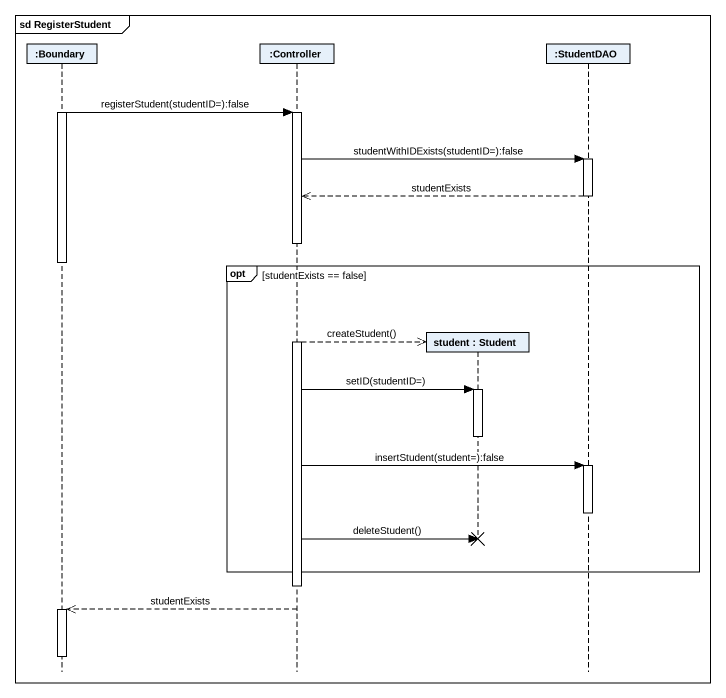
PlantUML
@startuml
mainframe sd RegisterStudent
hide footbox
participant ":Boundary" as Boundary_
participant ":Controller" as Controller
participant "student : Student" as student
participant ":StudentDAO" as StudentDAO

activate Boundary_
Boundary_ -> Controller : registerStudent(studentID=):false
activate Controller
Controller -> StudentDAO : studentWithIDExists(studentID=):false
activate StudentDAO
StudentDAO -->> Controller : studentExists
deactivate StudentDAO
deactivate Boundary_
opt studentExists == false
  Controller -->> student ** : createStudent()
  Controller -> student : setID(studentID=)
  activate student
  deactivate student
  Controller -> StudentDAO : insertStudent(student=):false
  activate StudentDAO
  deactivate StudentDAO
  Controller -> student !! : deleteStudent()
end
deactivate Controller
Controller -->> Boundary_ : studentExists
activate Boundary_
deactivate Boundary_
@enduml
